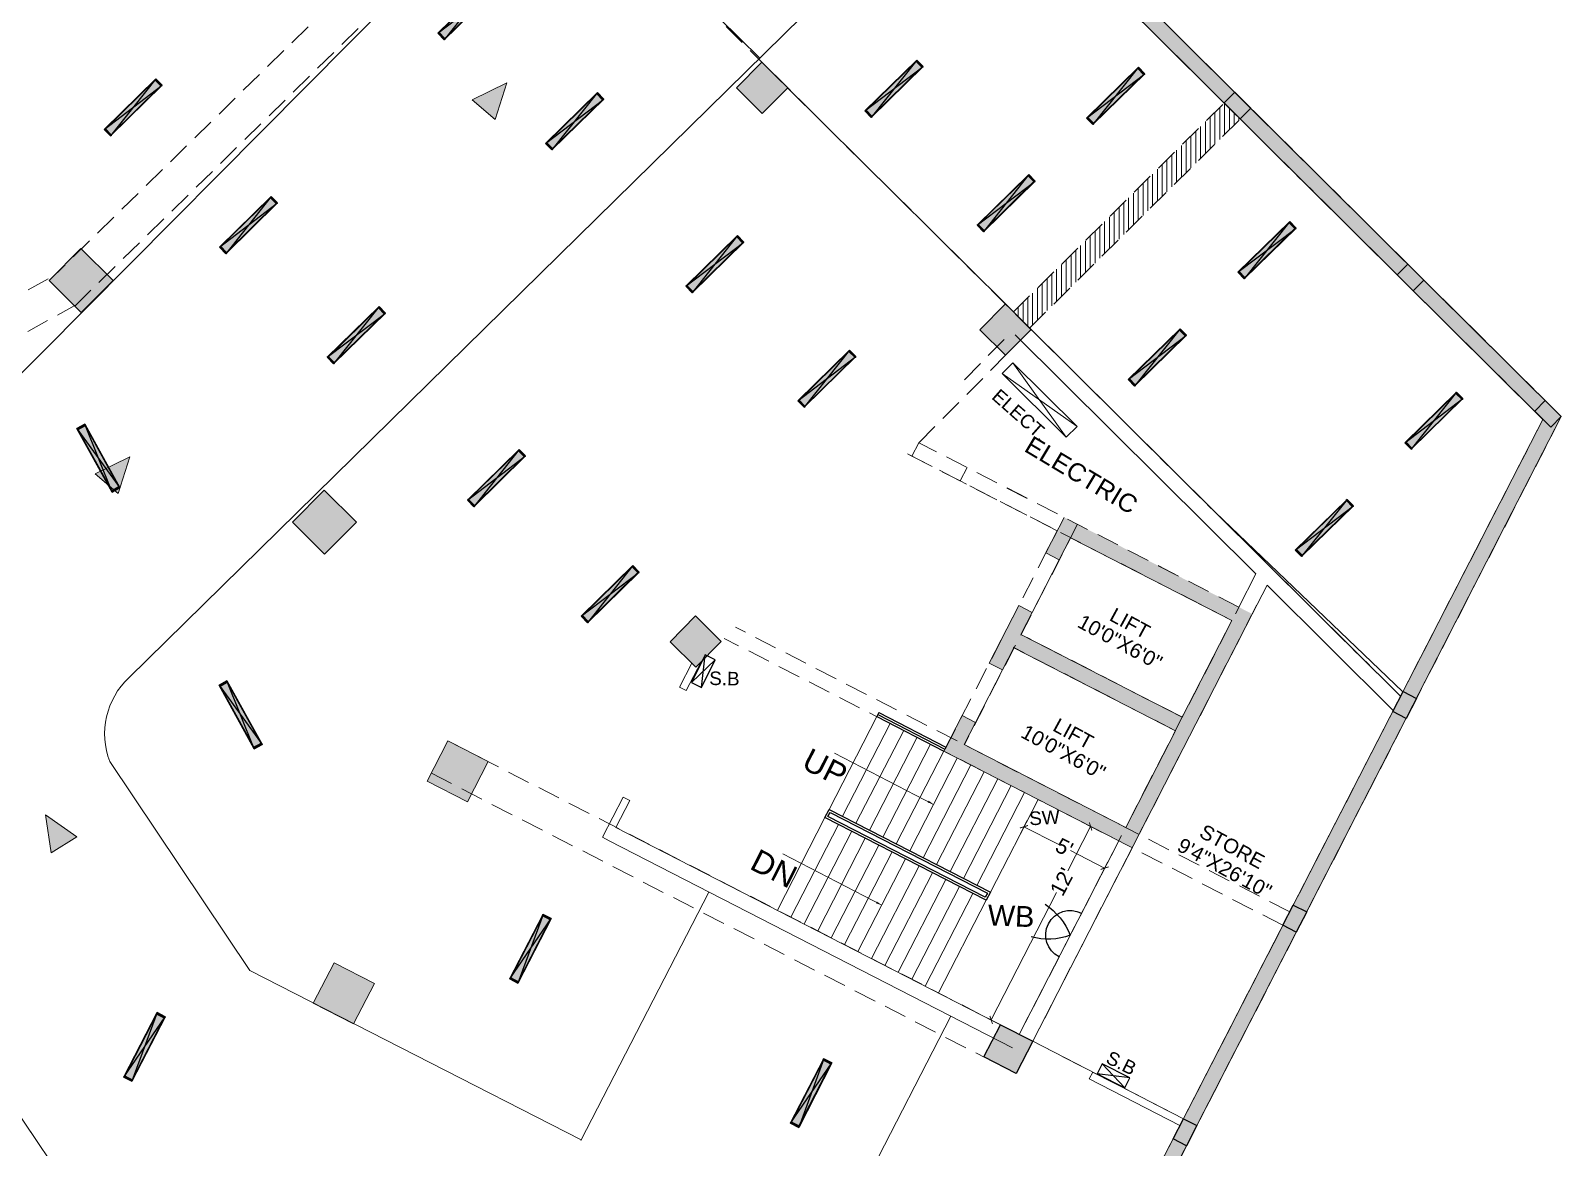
# Model space of a CAD drawing. Header units: inches. Extents: x 1182429 to 1211915, y -922309 to -906718.
# Drawn here: x 1210902 to 1211915, y -911495 to -910756 of the extents above; entities that cross this region are included whole.
import ezdxf

# ---------------------------------------------------------------- set-up
doc = ezdxf.new("R2010")
doc.units = ezdxf.units.IN
doc.header["$LTSCALE"] = 6
doc.header["$PDMODE"] = 2
doc.linetypes.add('DASHED2', pattern=[0.375, 0.25, -0.125])
for name, color, linetype in [('CELLING', 34, 'Continuous'), ('COLL SIZE', 160, 'Continuous'), ('DIM', 7, 'Continuous'), ('E-WIRING', 5, 'Continuous'), ('FITTING', 24, 'Continuous'), ('line', 251, 'Continuous'), ('TW', 5, 'Continuous')]:
    doc.layers.add(name, color=color, linetype=linetype)
for name, color, linetype, lineweight in [('COL MARK', 210, 'Continuous', 18), ('column', 240, 'Continuous', 25), ('Hatch', 251, 'Continuous', 0), ('plan', 7, 'Continuous', 5), ('v.b', 200, 'Continuous', 5), ('W', 250, 'Continuous', 5), ('wall', 7, 'Continuous', 30), ('wall new', 3, 'Continuous', 25)]:
    doc.layers.add(name, color=color, linetype=linetype, lineweight=lineweight)
doc.styles.add('ARI', font='arial.ttf')
doc.dimstyles.new('Copy of AA', dxfattribs={"dimtxt": 15, "dimasz": 4, "dimexe": 5, "dimexo": 0, "dimgap": 0.09, "dimtad": 0, "dimdec": 0, "dimzin": 0, "dimdsep": 46, "dimlunit": 3, "dimtxsty": 'ARI', "dimblk": 'ARCHTICK', "dimcen": 0.09, "dimclrt": 7, "dimadec": 0, "dimazin": 0, "dimtfac": 1, "dimtdec": 0, "dimtofl": 0, "dimtmove": 0, "dimatfit": 3, "dimfxl": 0.18, "dimtolj": 1, "dimtzin": 0, "dimlwd": 9, "dimlwe": 9, "dimarcsym": 0})
doc.dimstyles.new('Copy(2) of AA', dxfattribs={"dimtxt": 12, "dimasz": 4, "dimexe": 0.18, "dimexo": 0, "dimgap": 0.09, "dimtad": 0, "dimdec": 0, "dimzin": 0, "dimdsep": 46, "dimlunit": 3, "dimtxsty": 'ARI', "dimblk": 'OBLIQUE', "dimcen": 0.09, "dimclrd": 7, "dimclre": 7, "dimclrt": 7, "dimadec": 0, "dimazin": 0, "dimtfac": 1, "dimtdec": 0, "dimtofl": 0, "dimtmove": 0, "dimatfit": 3, "dimfxl": 1, "dimtolj": 1, "dimtzin": 0, "dimlwd": 5, "dimlwe": 5, "dimarcsym": 0})
pattern_1 = [(0, (-27.8192783, 2.9401021), (0, 0.001397), [0.001016, -0.000381]), (90, (-27.8192783, 2.9401021), (-0.001397, 0), [0.001016, -0.000381])]

# ---------------------------------------------------------------- blocks, each defined once
blk = doc.blocks.new('_ARCHTICK')
at = {"color": 0, "linetype": 'ByBlock', "const_width": 0.15}
blk.add_lwpolyline([(-0.5, -0.5), (0.5, 0.5)], dxfattribs=at)
blk = doc.blocks.new('*D212')
at = {"layer": 'Defpoints', "color": 0, "ltscale": 10, "transparency": 16777216}
for p in [(1211601.3, -911281.4, 3969.1), (1211603.5, -911282.5), (1211535.5, -911409.5, 3969.1)]:
    blk.add_point(p, dxfattribs=at)
at = {"layer": 'W', "color": 0, "lineweight": 9, "ltscale": 10, "transparency": 16777216}
for p, q in [((1211603.5, -911282.5), (1211588.4, -911311.9)), ((1211601.3, -911281.4), (1211608, -911284.8)), ((1211537.7, -911410.6), (1211581, -911326.3)), ((1211535.5, -911409.5), (1211542.1, -911412.9))]:
    blk.add_line(p, q, dxfattribs=at)
at = {"layer": 'W', "color": 0, "lineweight": 9, "ltscale": 10, "transparency": 16777216, "xscale": 4, "yscale": 4, "zscale": 4}
for p, rotation in [((1211603.5, -911282.5), 62.80782538406256), ((1211537.7, -911410.6), 242.8078253840625)]:
    blk.add_blockref('_ARCHTICK', p, dxfattribs=dict(at, rotation=rotation))
at = {"layer": 'W', "color": 7, "ltscale": 10, "transparency": 16777216, "insert": (1211584.7, -911319.1), "char_height": 10, "attachment_point": 5, "rotation": 62.8078, "style": 'ARI'}
blk.add_mtext("\\A1;12'", dxfattribs=at)
blk = doc.blocks.new('*D213')
at = {"layer": 'Defpoints', "color": 0, "ltscale": 10, "transparency": 16777216}
for p in [(1211561.6, -911278.5, 3969.1), (1211615, -911305.9, 3969.1), (1211612.8, -911310.1)]:
    blk.add_point(p, dxfattribs=at)
at = {"layer": 'W', "color": 0, "lineweight": 9, "ltscale": 10, "transparency": 16777216}
for p, q in [((1211561.6, -911278.5), (1211557.2, -911287.1)), ((1211559.4, -911282.7), (1211582, -911294.2)), ((1211612.8, -911310.1), (1211590.3, -911298.5)), ((1211615, -911305.9), (1211610.5, -911314.5))]:
    blk.add_line(p, q, dxfattribs=at)
at = {"layer": 'W', "color": 0, "lineweight": 9, "ltscale": 10, "transparency": 16777216, "xscale": 4, "yscale": 4, "zscale": 4}
for p, rotation in [((1211559.4, -911282.7), 152.8078253841191), ((1211612.8, -911310.1), 332.8078253841191)]:
    blk.add_blockref('_ARCHTICK', p, dxfattribs=dict(at, rotation=rotation))
at = {"layer": 'W', "color": 7, "ltscale": 10, "transparency": 16777216, "insert": (1211586.1, -911296.4), "char_height": 10, "attachment_point": 5, "rotation": 332.8078, "style": 'ARI'}
blk.add_mtext("\\A1;5'", dxfattribs=at)
blk = doc.blocks.new('_Oblique')
at = {"layer": 'DIM', "color": 0, "lineweight": -2}
blk.add_line((-0.5, -0.5), (0.5, 0.5), dxfattribs=at)
blk = doc.blocks.new('RRR')
at = {"layer": 'line', "color": 1, "linetype": 'Continuous'}
for centre, radius, start, end in [((195982.97, -95888.1), 26.42, 41.16536, 79.7233), ((196002.86, -95870.71), 10.96, 90, 270), ((195983.47, -95848.25), 29.67, 276.05383, 310.81216)]:
    blk.add_arc(centre, radius, start, end, dxfattribs=at)
blk = doc.blocks.new('SB')
at = {"layer": 'W', "color": 6, "linetype": 'ByBlock', "lineweight": 25}
for p, q in [((196907.8, -96527.1), (196884.1, -96518.6)), ((196884.1, -96527.1), (196907.8, -96518.6))]:
    blk.add_line(p, q, dxfattribs=at)
blk.add_lwpolyline([(196884.1, -96518.6), (196907.8, -96518.6), (196907.8, -96527.1), (196884.1, -96527.1)], close=True, dxfattribs=at)
blk = doc.blocks.new('sdfdsf')
at = {"lineweight": -3}
blk.add_hatch(color=7, dxfattribs=at).paths.add_polyline_path([(23236.7, 14983.3), (23242.1, 14983.3), (23242.1, 15029.5), (23236.7, 15029.5)])
at = {"layer": 'Hatch'}
h = blk.add_hatch(dxfattribs=at)
h.set_pattern_fill('ANGLE', color=5, scale=0.0002)
h.set_pattern_definition(pattern_1)
h.paths.add_polyline_path([(23236.4, 15029.5), (23242.4, 15029.5), (23242.4, 15030.4), (23236.4, 15030.4)])
h = blk.add_hatch(dxfattribs=at)
h.set_pattern_fill('ANGLE', color=5, scale=0.0002)
h.set_pattern_definition(pattern_1)
h.paths.add_polyline_path([(23236.4, 14983.3), (23242.4, 14983.3), (23242.4, 14982.4), (23236.4, 14982.4)])
for p, q in [((23242.4, 15030.4), (23236.4, 14982.4)), ((23242.4, 14982.4), (23236.4, 15030.4))]:
    blk.add_line(p, q)
at = {"layer": 'CELLING', "color": 5}
for points in [[(23236.4, 14982.4), (23242.4, 14982.4), (23242.4, 15030.4), (23236.4, 15030.4)], [(23242.4, 15029.5), (23236.4, 15029.5), (23236.4, 15030.4), (23242.4, 15030.4)], [(23236.4, 15029.5), (23242.4, 15029.5), (23242.4, 15030.4), (23236.4, 15030.4)], [(23236.7, 14983.3), (23242.1, 14983.3), (23242.1, 15029.5), (23236.7, 15029.5)], [(23236.4, 14983.3), (23242.4, 14983.3), (23242.4, 14982.4), (23236.4, 14982.4)], [(23236.4, 14983.3), (23242.4, 14983.3), (23242.4, 14982.4), (23236.4, 14982.4)]]:
    blk.add_lwpolyline(points, close=True, dxfattribs=at)

msp = doc.modelspace()

# ---------------------------------------------------------------- hatches: boundary and pattern name
at = {"layer": 'COL MARK', "lineweight": 30, "true_color": 0xffc6b3}
h = msp.add_hatch(color=31, dxfattribs=at)
h.dxf.hatch_style = 1
h.paths.add_polyline_path([(1210914.2, -910921.2), (1210935.3, -910899.9), (1210956.6, -910921.1), (1210935.5, -910942.3)])
at = {"layer": 'COL MARK'}
h = msp.add_hatch(color=256, dxfattribs=at)
h.dxf.hatch_style = 1
h.paths.add_polyline_path([(1210914.2, -910921.2), (1210935.3, -910899.9), (1210956.6, -910921.1), (1210935.5, -910942.3)])
at = {"layer": 'COL MARK', "lineweight": 30, "true_color": 0xffc6b3}
h = msp.add_hatch(color=31, dxfattribs=at)
h.dxf.hatch_style = 1
h.paths.add_polyline_path([(1211075.3, -911081.1), (1211096.4, -911059.9), (1211117.7, -911081), (1211096.5, -911102.3)])
at = {"layer": 'COL MARK'}
h = msp.add_hatch(color=256, dxfattribs=at)
h.dxf.hatch_style = 1
h.paths.add_polyline_path([(1211075.3, -911081.1), (1211096.4, -911059.9), (1211117.7, -911081), (1211096.5, -911102.3)])
at = {"layer": 'COL MARK', "lineweight": 30, "true_color": 0xffc6b3}
h = msp.add_hatch(color=31, dxfattribs=at)
h.dxf.hatch_style = 1
h.paths.add_polyline_path([(1211178.2, -911225.9), (1211204.9, -911239.6), (1211191.2, -911266.3), (1211164.5, -911252.6)])
at = {"layer": 'COL MARK'}
h = msp.add_hatch(color=256, dxfattribs=at)
h.dxf.hatch_style = 1
h.paths.add_polyline_path([(1211178.2, -911225.9), (1211204.9, -911239.6), (1211191.2, -911266.3), (1211164.5, -911252.6)])
at = {"layer": 'COL MARK', "lineweight": 30, "true_color": 0xffc6b3}
h = msp.add_hatch(color=31, dxfattribs=at)
h.dxf.hatch_style = 1
h.paths.add_polyline_path([(1211102.8, -911372.7), (1211129.5, -911386.4), (1211115.8, -911413.1), (1211089.1, -911399.4)])
at = {"layer": 'COL MARK'}
h = msp.add_hatch(color=256, dxfattribs=at)
h.dxf.hatch_style = 1
h.paths.add_polyline_path([(1211102.8, -911372.7), (1211129.5, -911386.4), (1211115.8, -911413.1), (1211089.1, -911399.4)])
at = {"layer": 'COLL SIZE', "lineweight": 25, "ltscale": 100, "true_color": 0xffc6b3}
h = msp.add_hatch(color=31, dxfattribs=at)
h.dxf.hatch_style = 1
h.paths.add_polyline_path([(1211702.5, -910814.2), (1211691.9, -910803.6), (1211698.9, -910796.5), (1211709.6, -910807.1)])
at = {"layer": 'COLL SIZE', "ltscale": 100}
h = msp.add_hatch(color=256, dxfattribs=at)
h.dxf.hatch_style = 1
h.paths.add_polyline_path([(1211702.5, -910814.2), (1211691.9, -910803.6), (1211698.9, -910796.5), (1211709.6, -910807.1)])
at = {"layer": 'COLL SIZE', "lineweight": 25, "ltscale": 100, "true_color": 0xffc6b3}
h = msp.add_hatch(color=31, dxfattribs=at)
h.dxf.hatch_style = 1
h.paths.add_polyline_path([(1211817, -910927.9), (1211806.4, -910917.3), (1211813.4, -910910.2), (1211824.1, -910920.8)])
at = {"layer": 'COLL SIZE', "ltscale": 100}
h = msp.add_hatch(color=256, dxfattribs=at)
h.dxf.hatch_style = 1
h.paths.add_polyline_path([(1211817, -910927.9), (1211806.4, -910917.3), (1211813.4, -910910.2), (1211824.1, -910920.8)])
at = {"layer": 'COLL SIZE', "lineweight": 25, "ltscale": 100, "true_color": 0xffc6b3}
h = msp.add_hatch(color=31, dxfattribs=at)
h.dxf.hatch_style = 1
h.paths.add_polyline_path([(1211908, -911018.2), (1211897.4, -911007.7), (1211904.4, -911000.6), (1211915, -911011.2)])
at = {"layer": 'COLL SIZE', "ltscale": 100}
h = msp.add_hatch(color=256, dxfattribs=at)
h.dxf.hatch_style = 1
h.paths.add_polyline_path([(1211908, -911018.2), (1211897.4, -911007.7), (1211904.4, -911000.6), (1211915, -911011.2)])
at = {"layer": 'COLL SIZE', "lineweight": 25, "ltscale": 100, "true_color": 0xffc6b3}
h = msp.add_hatch(color=31, dxfattribs=at)
h.dxf.hatch_style = 1
h.paths.add_polyline_path([(1211803.4, -911206.5), (1211810.3, -911193.1), (1211819.2, -911197.7), (1211812.3, -911211)])
at = {"layer": 'COLL SIZE', "ltscale": 100}
h = msp.add_hatch(color=256, dxfattribs=at)
h.dxf.hatch_style = 1
h.paths.add_polyline_path([(1211803.4, -911206.5), (1211810.3, -911193.1), (1211819.2, -911197.7), (1211812.3, -911211)])
at = {"layer": 'COLL SIZE', "lineweight": 25, "ltscale": 100, "true_color": 0xffc6b3}
h = msp.add_hatch(color=31, dxfattribs=at)
h.dxf.hatch_style = 1
h.paths.add_polyline_path([(1211730.8, -911347.9), (1211737.6, -911334.6), (1211746.5, -911339.1), (1211739.6, -911352.5)])
at = {"layer": 'COLL SIZE', "ltscale": 100}
h = msp.add_hatch(color=256, dxfattribs=at)
h.dxf.hatch_style = 1
h.paths.add_polyline_path([(1211730.8, -911347.9), (1211737.6, -911334.6), (1211746.5, -911339.1), (1211739.6, -911352.5)])
at = {"layer": 'COLL SIZE', "lineweight": 25, "ltscale": 100, "true_color": 0xffc6b3}
h = msp.add_hatch(color=31, dxfattribs=at)
h.dxf.hatch_style = 1
h.paths.add_polyline_path([(1211658.1, -911489.3), (1211664.9, -911476), (1211673.8, -911480.5), (1211667, -911493.9)])
at = {"layer": 'COLL SIZE', "ltscale": 100}
h = msp.add_hatch(color=256, dxfattribs=at)
h.dxf.hatch_style = 1
h.paths.add_polyline_path([(1211658.1, -911489.3), (1211664.9, -911476), (1211673.8, -911480.5), (1211667, -911493.9)])
at = {"layer": 'column', "ltscale": 10, "true_color": 0xffc6b3}
h = msp.add_hatch(color=31, dxfattribs=at)
h.dxf.hatch_style = 1
h.paths.add_polyline_path([(1211369.1, -910793.7), (1211386, -910776.7), (1211403.1, -910793.6), (1211386.1, -910810.6)])
at = {"layer": 'column', "ltscale": 10}
h = msp.add_hatch(color=256, dxfattribs=at)
h.dxf.hatch_style = 1
h.paths.add_polyline_path([(1211369.1, -910793.7), (1211386, -910776.7), (1211403.1, -910793.6), (1211386.1, -910810.6)])
at = {"layer": 'column', "ltscale": 10, "true_color": 0xffc6b3}
h = msp.add_hatch(color=31, dxfattribs=at)
h.dxf.hatch_style = 1
h.paths.add_polyline_path([(1211530.2, -910953.7), (1211547.1, -910936.6), (1211564.1, -910953.6), (1211547.2, -910970.6)])
at = {"layer": 'column', "ltscale": 10}
h = msp.add_hatch(color=256, dxfattribs=at)
h.dxf.hatch_style = 1
h.paths.add_polyline_path([(1211530.2, -910953.7), (1211547.1, -910936.6), (1211564.1, -910953.6), (1211547.2, -910970.6)])
at = {"layer": 'column', "ltscale": 10, "true_color": 0xffc6b3}
h = msp.add_hatch(color=31, dxfattribs=at)
h.dxf.hatch_style = 1
h.paths.add_polyline_path([(1211573.9, -911101.4), (1211586, -911077.9), (1211710.5, -911141.9), (1211631, -911296.6), (1211622.1, -911292.1), (1211506.4, -911232.7), (1211518.5, -911209.1), (1211527.4, -911213.7), (1211519.9, -911228.3), (1211626.7, -911283.2), (1211659.6, -911219.1), (1211552.8, -911164.3), (1211545.3, -911178.9), (1211536.4, -911174.4), (1211556, -911136.2), (1211564.9, -911140.8), (1211557.4, -911155.4), (1211664.1, -911210.2), (1211697, -911146.2), (1211590.3, -911091.4), (1211582.8, -911106)])
h = msp.add_hatch(color=31, dxfattribs=at)
h.dxf.hatch_style = 1
h.paths.add_polyline_path([(1211325.2, -911160.2), (1211342.1, -911143.1), (1211359.1, -911160.1), (1211342.2, -911177.1)])
at = {"layer": 'column', "ltscale": 10}
h = msp.add_hatch(color=256, dxfattribs=at)
h.dxf.hatch_style = 1
h.paths.add_polyline_path([(1211325.2, -911160.2), (1211342.1, -911143.1), (1211359.1, -911160.1), (1211342.2, -911177.1)])
at = {"layer": 'column', "ltscale": 10, "true_color": 0xffc6b3}
h = msp.add_hatch(color=31, dxfattribs=at)
h.dxf.hatch_style = 1
h.paths.add_polyline_path([(1211543.8, -911413.8), (1211565.2, -911424.7), (1211554.2, -911446.1), (1211532.9, -911435.1)])
at = {"layer": 'column', "ltscale": 10}
h = msp.add_hatch(color=256, dxfattribs=at)
h.dxf.hatch_style = 1
h.paths.add_polyline_path([(1211543.8, -911413.8), (1211565.2, -911424.7), (1211554.2, -911446.1), (1211532.9, -911435.1)])
at = {"layer": 'FITTING', "lineweight": 0, "ltscale": 0.3, "true_color": 0xffc6b3}
h = msp.add_hatch(dxfattribs=at)
h.set_pattern_fill('ANSI31', color=31, angle=45)
h.set_pattern_definition([(90, (80014.195, -10074.3568), (-3.175, 0), [])])
h.paths.add_polyline_path([(1211572.4, -910943.3), (1211702.5, -910814.3), (1211691.9, -910803.6), (1211552.5, -910942), (1211563.1, -910952.5)])
at = {"layer": 'W', "ltscale": 10}
h = msp.add_hatch(color=256, dxfattribs=at)
h.dxf.hatch_style = 1
h.paths.add_polyline_path([(1211194.3, -910801.6), (1211217.1, -910790.2), (1211209.5, -910814.5)])
h = msp.add_hatch(color=256, dxfattribs=at)
h.dxf.hatch_style = 1
h.paths.add_polyline_path([(1210944.8, -911049.2), (1210967.6, -911037.8), (1210960, -911062.1)])
h = msp.add_hatch(color=256, dxfattribs=at)
h.dxf.hatch_style = 1
h.paths.add_polyline_path([(1210932.6, -911289.4), (1210911.8, -911274.8), (1210915.7, -911300)])
at = {"layer": 'wall new', "lineweight": 9, "ltscale": 6, "true_color": 0xffc6b3}
h = msp.add_hatch(dxfattribs=at)
h.set_pattern_fill('AR-CONC', color=31, scale=0.06)
h.set_pattern_definition([(50, (89429.78, -9755.465), (10.93108014, -0.95634513), [1.143, -12.573]), (355, (89429.78, -9755.465), (-2.114605285, 11.46341071), [0.9144, -10.05843505]), (100.4514447, (89430.691, -9755.545), (8.816474825, 10.507065115), [0.97140053, -10.68541468]), (46.1842, (89429.78, -9752.417), (16.26474245, -2.52253968), [1.7145, -18.8595]), (96.6355576, (89431.136, -9752.627), (14.24424804, 14.84556748), [1.45710139, -16.02813649]), (351.1841512, (89429.78, -9752.417), (14.24424804, 14.84556748), [1.37159802, -15.08758392]), (21, (89431.304, -9753.179), (9.096863476, -6.13591189), [1.143, -12.573]), (326, (89431.304, -9753.179), (3.7081217, 11.05127797), [0.9144, -10.0584]), (71.451445, (89432.062, -9753.69), (12.80498516, 4.91536613), [0.97140053, -10.68539626]), (37.5, (89429.78, -9755.465), (0.185316195, 5.073302332), [0, -9.93648, 0, -10.2108, 0, -10.0965]), (7.5, (89429.78, -9755.465), (4.00917975, 6.01083449), [0, -5.82168, 0, -9.70788, 0, -3.8481]), (327.5, (89426.3816, -9755.465), (8.13543571, -0.34372464), [0, -3.81, 0, -11.8872, 0, -15.7734]), (317.5, (89424.8576, -9755.465), (8.887750883, 1.525589462), [0, -4.953, 0, -7.89432, 0, -11.2014])])
h.paths.add_polyline_path([(1210625.4, -912419.7), (1210756.5, -912438.1), (1210865.2, -912431.8), (1210979.9, -912425.2), (1211053.4, -912420.9), (1211190.6, -912420.9), (1211915, -911011.2), (1210784.5, -909888.5), (1210131.8, -910156), (1210191, -910299.5), (1209102.9, -910745), (1209828.2, -912517), (1210145.3, -912454), (1210444.9, -912394.4)])
h.paths.add_polyline_path([(1210626.8, -912409.8), (1210756.9, -912428), (1210864.7, -912421.8), (1210979.3, -912415.2), (1211053.1, -912410.9), (1211184.5, -912410.9), (1211902.8, -911013.1), (1210782.1, -909900.3), (1210144.9, -910161.5), (1210204.1, -910305), (1209115.9, -910750.4), (1209835.2, -912507.8), (1210142.9, -912443.8), (1210442.9, -912384.1)], flags=16)

# ---------------------------------------------------------------- linework, layer by layer
at = {"layer": 'COL MARK', "color": 31, "true_color": 0xffc6b3, "elevation": 44665.7}
for points in [[(1210914.2, -910921.2), (1210935.3, -910899.9), (1210956.6, -910921.1), (1210935.5, -910942.3)], [(1211075.3, -911081.1), (1211096.4, -911059.9), (1211117.7, -911081), (1211096.5, -911102.3)], [(1211178.2, -911225.9), (1211204.9, -911239.6), (1211191.2, -911266.3), (1211164.5, -911252.6)], [(1211102.8, -911372.7), (1211129.5, -911386.4), (1211115.8, -911413.1), (1211089.1, -911399.4)]]:
    msp.add_lwpolyline(points, close=True, dxfattribs=at)
at = {"layer": 'COL MARK', "elevation": 44665.7}
for points in [[(1210914.2, -910921.2), (1210935.3, -910899.9), (1210956.6, -910921.1), (1210935.5, -910942.3)], [(1211075.3, -911081.1), (1211096.4, -911059.9), (1211117.7, -911081), (1211096.5, -911102.3)], [(1211178.2, -911225.9), (1211204.9, -911239.6), (1211191.2, -911266.3), (1211164.5, -911252.6)], [(1211102.8, -911372.7), (1211129.5, -911386.4), (1211115.8, -911413.1), (1211089.1, -911399.4)]]:
    msp.add_lwpolyline(points, close=True, dxfattribs=at)
at = {"layer": 'COLL SIZE', "color": 31, "lineweight": 25, "ltscale": 100, "true_color": 0xffc6b3}
for points, elevation in [([(1211702.5, -910814.2), (1211691.9, -910803.6), (1211698.9, -910796.5), (1211709.6, -910807.1), (1211702.5, -910814.2)], 44665.7), ([(1211817, -910927.9), (1211806.4, -910917.3), (1211813.4, -910910.2), (1211824.1, -910920.8), (1211817, -910927.9)], 48634.8), ([(1211908, -911018.2), (1211897.4, -911007.7), (1211904.4, -911000.6), (1211915, -911011.2), (1211908, -911018.2)], 40579.8), ([(1211803.4, -911206.5), (1211810.3, -911193.1), (1211819.2, -911197.7), (1211812.3, -911211), (1211803.4, -911206.5)], 48634.8), ([(1211730.8, -911347.9), (1211737.6, -911334.6), (1211746.5, -911339.1), (1211739.6, -911352.5), (1211730.8, -911347.9)], 48634.8), ([(1211658.1, -911489.3), (1211664.9, -911476), (1211673.8, -911480.5), (1211667, -911493.9), (1211658.1, -911489.3)], 44665.7)]:
    msp.add_lwpolyline(points, dxfattribs=dict(at, elevation=elevation))
at = {"layer": 'COLL SIZE', "ltscale": 100}
for points, elevation in [([(1211702.5, -910814.2), (1211691.9, -910803.6), (1211698.9, -910796.5), (1211709.6, -910807.1), (1211702.5, -910814.2)], 44665.7), ([(1211817, -910927.9), (1211806.4, -910917.3), (1211813.4, -910910.2), (1211824.1, -910920.8), (1211817, -910927.9)], 48634.8), ([(1211908, -911018.2), (1211897.4, -911007.7), (1211904.4, -911000.6), (1211915, -911011.2), (1211908, -911018.2)], 40579.8), ([(1211803.4, -911206.5), (1211810.3, -911193.1), (1211819.2, -911197.7), (1211812.3, -911211), (1211803.4, -911206.5)], 48634.8), ([(1211730.8, -911347.9), (1211737.6, -911334.6), (1211746.5, -911339.1), (1211739.6, -911352.5), (1211730.8, -911347.9)], 48634.8), ([(1211658.1, -911489.3), (1211664.9, -911476), (1211673.8, -911480.5), (1211667, -911493.9), (1211658.1, -911489.3)], 44665.7)]:
    msp.add_lwpolyline(points, dxfattribs=dict(at, elevation=elevation))
at = {"layer": 'column', "color": 31, "ltscale": 10, "true_color": 0xffc6b3, "elevation": 44665.7}
for points in [[(1211369.1, -910793.7), (1211386, -910776.7), (1211403.1, -910793.6), (1211386.1, -910810.6), (1211369.1, -910793.7)], [(1211530.2, -910953.7), (1211547.1, -910936.6), (1211564.1, -910953.6), (1211547.2, -910970.6), (1211530.2, -910953.7)], [(1211325.2, -911160.2), (1211342.1, -911143.1), (1211359.1, -911160.1), (1211342.2, -911177.1), (1211325.2, -911160.2)], [(1211543.8, -911413.8), (1211565.2, -911424.7), (1211554.2, -911446.1), (1211532.9, -911435.1), (1211543.8, -911413.8)]]:
    msp.add_lwpolyline(points, dxfattribs=at)
at = {"layer": 'column', "ltscale": 10, "elevation": 44665.7}
for points in [[(1211369.1, -910793.7), (1211386, -910776.7), (1211403.1, -910793.6), (1211386.1, -910810.6), (1211369.1, -910793.7)], [(1211530.2, -910953.7), (1211547.1, -910936.6), (1211564.1, -910953.6), (1211547.2, -910970.6), (1211530.2, -910953.7)], [(1211325.2, -911160.2), (1211342.1, -911143.1), (1211359.1, -911160.1), (1211342.2, -911177.1), (1211325.2, -911160.2)], [(1211543.8, -911413.8), (1211565.2, -911424.7), (1211554.2, -911446.1), (1211532.9, -911435.1), (1211543.8, -911413.8)]]:
    msp.add_lwpolyline(points, dxfattribs=at)
at = {"layer": 'TW', "ltscale": 10}
for p, q in [((1211463.3, -911207.1, 48634.8), (1211462, -911209.8, 48634.8)), ((1211463.3, -911207.1, 48634.8), (1211507.8, -911230, 48634.8)), ((1211462, -911209.8, 48634.8), (1211506.4, -911232.7, 48634.8)), ((1211462.7, -911208.5, 48634.8), (1211507.1, -911231.3, 48634.8))]:
    msp.add_line(p, q, dxfattribs=at)
at = {"layer": 'TW', "color": 31, "ltscale": 10, "true_color": 0xffc6b3, "elevation": 48634.8}
msp.add_lwpolyline([(1211430.4, -911271.2), (1211537.2, -911326), (1211534.4, -911331.4), (1211427.7, -911276.5), (1211430.4, -911271.2)], dxfattribs=at)
at = {"layer": 'TW', "ltscale": 10, "elevation": 48634.8}
msp.add_lwpolyline([(1211430.4, -911271.2), (1211537.2, -911326), (1211534.4, -911331.4), (1211427.7, -911276.5), (1211430.4, -911271.2)], dxfattribs=at)
at = {"layer": 'TW', "color": 31, "ltscale": 10, "true_color": 0xffc6b3, "elevation": 48634.8}
msp.add_lwpolyline([(1211431.1, -911273.2), (1211535.2, -911326.7), (1211533.8, -911329.3), (1211429.7, -911275.9)], close=True, dxfattribs=at)
at = {"layer": 'TW', "ltscale": 10, "elevation": 48634.8}
msp.add_lwpolyline([(1211431.1, -911273.2), (1211535.2, -911326.7), (1211533.8, -911329.3), (1211429.7, -911275.9)], close=True, dxfattribs=at)
at = {"layer": 'v.b', "color": 31, "linetype": 'DASHED2', "ltscale": 10, "true_color": 0xffc6b3}
for p, q in [((1210784.5, -909888.5, 40637.3), (1211915, -911011.2, 40579.2)), ((1210782.1, -909900.3, 40637.3), (1211902.8, -911013.1, 40579.8)), ((1211090.8, -910483.6, 44665.7), (1211808.6, -911196.3, 48634.8)), ((1210914.2, -910921.2, 44665.7), (1211224.9, -910616.8, 44665.7)), ((1210931.2, -910938.1, 44665.7), (1211242, -910633.7, 44665.7)), ((1211552.5, -910941.9, 48751.8), (1211691.9, -910803.6, 44665.7)), ((1211563.1, -910952.6, 48751.8), (1211702.5, -910814.2, 44665.7)), ((1210913.6, -910920.1, 44665.7), (1210658.9, -911061.2, 44665.7)), ((1210932.9, -910936.8, 44665.7), (1210670.5, -911082.2, 44665.7)), ((1211489.8, -911028.5, 48634.8), (1211557.1, -910960.7, 48634.8)), ((1211520, -910986.8, 48607.2), (1211551.4, -910955, 48628.7)), ((1211902.8, -911013.1, 40579.8), (1211184.5, -912410.9, 40696.6)), ((1211915, -911011.2, 40579.2), (1211190.6, -912420.9, 40696.6)), ((1211697, -911146.2, 48634.8), (1211482.4, -911035.9, 48634.8)), ((1211485.2, -911037.4, 48634.8), (1211482.4, -911035.9, 48634.8)), ((1211489.8, -911028.5, 48634.8), (1211485.2, -911037.4, 48634.8)), ((1211701.6, -911137.3, 48634.8), (1211489.8, -911028.5, 48634.8)), ((1211485.2, -911037.4, 48634.8), (1211517.2, -911053.8, 48634.8)), ((1211521.8, -911044.9, 48634.8), (1211517.2, -911053.8, 48634.8)), ((1211701.6, -911137.3, 48634.8), (1211521.8, -911044.9, 48634.8)), ((1211581.4, -911086.8, 48634.8), (1211517.2, -911053.8, 48634.8)), ((1211586, -911077.9, 48634.8), (1211506.5, -911232.7, 48634.8)), ((1211594.9, -911082.5, 48634.8), (1211520, -911228.4, 48634.8)), ((1211706.2, -911128.4, 48634.8), (1211556.3, -911420.2, 48634.8)), ((1211713.6, -911135.8, 48634.8), (1211565.2, -911424.7, 48634.8)), ((1211735.3, -911339, 48634.8), (1211368.5, -911150.6, 48634.8)), ((1211664.2, -911210.2, 48634.8), (1211558.2, -911155.8, 48634.8)), ((1211730.8, -911347.9, 48634.8), (1211361.1, -911158, 48634.8)), ((1211659.6, -911219.1, 48634.8), (1211552.3, -911163.9, 48634.8)), ((1211178.2, -911225.9, 48634.8), (1211565.2, -911424.7, 48634.8)), ((1211167.3, -911247.3, 48634.8), (1211554.2, -911446.1, 48634.8)), ((1211565.2, -911424.7, 48634.8), (1211664.9, -911476, 48634.8))]:
    msp.add_line(p, q, dxfattribs=at)
at = {"layer": 'W', "ltscale": 10}
for p, q in [((1210784.5, -909888.5, 40637.3), (1211915, -911011.2, 40579.2)), ((1210782.1, -909900.3, 40637.3), (1211902.8, -911013.1, 40579.8)), ((1211902.8, -911013.1, 40579.8), (1211184.5, -912410.9, 40696.6)), ((1211915, -911011.2, 40579.2), (1211190.6, -912420.9, 40696.6)), ((1211710.5, -911141.9, 48634.8), (1211565.2, -911424.7, 48634.8)), ((1211339.6, -911174.5, 48634.8), (1211331.4, -911190.4, 48634.8)), ((1211345.7, -911173.5, 48634.8), (1211335.9, -911192.6, 48634.8)), ((1211545.3, -911178.9, 48634.8), (1211527.4, -911213.7, 48634.8)), ((1211335.9, -911192.6, 48634.8), (1211331.4, -911190.4, 48634.8)), ((1211462, -911209.8, 48634.8), (1211430.4, -911271.2, 48634.8)), ((1211470.9, -911214.4, 48634.8), (1211439.3, -911275.8, 48634.8)), ((1211518.5, -911209.1, 48634.8), (1211506.4, -911232.7, 48634.8)), ((1211527.4, -911213.7, 48634.8), (1211518.5, -911209.1, 48634.8)), ((1211527.4, -911213.7, 48634.8), (1211519.9, -911228.3, 48634.8)), ((1211479.8, -911219, 48634.8), (1211448.2, -911280.3, 48634.8)), ((1211488.7, -911223.5, 48634.8), (1211457.1, -911284.9, 48634.8)), ((1211497.6, -911228.1, 48634.8), (1211466, -911289.5, 48634.8)), ((1211626.7, -911283.2, 48634.8), (1211519.9, -911228.3, 48634.8)), ((1211506.4, -911232.7, 48634.8), (1211474.9, -911294, 48634.8)), ((1211515.3, -911237.2, 48634.8), (1211483.8, -911298.6, 48634.8)), ((1211622.1, -911292.1, 48634.8), (1211506.4, -911232.7, 48634.8)), ((1211524.2, -911241.8, 48634.8), (1211492.7, -911303.2, 48634.8)), ((1211533.1, -911246.4, 48634.8), (1211501.6, -911307.7, 48634.8)), ((1211542, -911250.9, 48634.8), (1211510.5, -911312.3, 48634.8)), ((1211550.9, -911255.5, 48634.8), (1211519.4, -911316.9, 48634.8)), ((1211559.8, -911260.1, 48634.8), (1211528.3, -911321.5, 48634.8)), ((1211568.7, -911264.7, 48634.8), (1211537.2, -911326, 48634.8)), ((1211427.7, -911276.5, 48634.8), (1211396.2, -911337.9, 48634.8)), ((1211556.3, -911420.2, 48634.8), (1211289.4, -911283.1, 48634.8)), ((1211436.6, -911281.1, 48634.8), (1211405.1, -911342.5, 48634.8)), ((1211445.5, -911285.7, 48634.8), (1211414, -911347, 48634.8)), ((1211551.7, -911429, 48634.8), (1211284.9, -911292, 48634.8)), ((1211454.4, -911290.2, 48634.8), (1211422.9, -911351.6, 48634.8)), ((1211463.3, -911294.8, 48634.8), (1211431.8, -911356.2, 48634.8)), ((1211622.1, -911292.1, 48634.8), (1211556.3, -911420.2, 48634.8)), ((1211472.2, -911299.4, 48634.8), (1211440.6, -911360.7, 48634.8)), ((1211481.1, -911303.9, 48634.8), (1211449.5, -911365.3, 48634.8)), ((1211490, -911308.5, 48634.8), (1211458.4, -911369.9, 48634.8)), ((1211498.9, -911313.1, 48634.8), (1211467.3, -911374.5, 48634.8)), ((1211507.8, -911317.7, 48634.8), (1211476.2, -911379, 48634.8)), ((1211516.7, -911322.2, 48634.8), (1211485.1, -911383.6, 48634.8)), ((1211525.5, -911326.8, 48634.8), (1211494, -911388.2, 48634.8)), ((1211534.4, -911331.4, 48634.8), (1211502.9, -911392.7, 48634.8))]:
    msp.add_line(p, q, dxfattribs=at)
at = {"layer": 'W', "color": 1, "ltscale": 10}
for p, q in [((1210967.1, -911184.1, 44142.4), (1211524, -910636.9, 40599.2)), ((1211242, -910633.7, 44665.7), (1211384.6, -910773.9, 41486.1)), ((1210780.8, -911098.6, 44665.7), (1211233.5, -910642.2, 44665.7)), ((1211403, -910793.7, 44667.2), (1211547.1, -910936.6, 44665.7)), ((1211564.1, -910953.6, 48634.8), (1211808.6, -911196.3, 48634.8)), ((1211553.5, -910957.1, 48634.8), (1211712.9, -911115.3, 48634.8)), ((1211581.4, -911086.8, 48634.8), (1211573.9, -911101.4, 48634.8)), ((1211590.3, -911091.4, 48634.8), (1211582.8, -911106, 48634.8)), ((1211697, -911146.2, 48634.8), (1211590.3, -911091.4, 48634.8)), ((1211564.9, -911140.8, 48634.8), (1211582.8, -911106, 48634.8)), ((1211582.8, -911106, 48634.8), (1211573.9, -911101.4, 48634.8)), ((1211712.9, -911115.3, 48634.8), (1211701.6, -911137.3, 48634.8)), ((1211720.3, -911122.7, 48634.8), (1211710.5, -911141.9, 48634.8)), ((1211720.3, -911122.7, 48634.8), (1211803.8, -911205.7, 48634.8)), ((1211556, -911136.2, 48634.8), (1211536.4, -911174.4, 48634.8)), ((1211564.9, -911140.8, 48634.8), (1211556, -911136.2, 48634.8)), ((1211564.9, -911140.8, 48634.8), (1211557.4, -911155.4, 48634.8)), ((1211697, -911146.2, 48634.8), (1211664.1, -911210.2, 48634.8)), ((1211664.1, -911210.2, 48634.8), (1211557.4, -911155.4, 48634.8)), ((1211552.8, -911164.3, 48634.8), (1211545.3, -911178.9, 48634.8)), ((1211659.6, -911219.1, 48634.8), (1211552.8, -911164.3, 48634.8)), ((1211545.3, -911178.9, 48634.8), (1211536.4, -911174.4, 48634.8)), ((1211659.6, -911219.1, 48634.8), (1211626.7, -911283.2, 48634.8)), ((1210954.4, -911239.6, 44142.4), (1211047.2, -911377.9, 45392.1)), ((1211294.1, -911263.1, 48634.8), (1211280.4, -911289.7, 48634.8)), ((1211298.5, -911265.4, 48634.8), (1211289.4, -911283.1, 48634.8)), ((1211298.5, -911265.4, 48634.8), (1211294.1, -911263.1, 48634.8)), ((1210758.1, -911271.6, 44933.7), (1210924.1, -911517.3, 45818.2)), ((1211284.9, -911292, 48634.8), (1211280.4, -911289.7, 48634.8)), ((1211266.1, -911490.3, 44665.7), (1211350.9, -911325.9, 48634.8)), ((1211047.2, -911377.9, 45392.1), (1211266.3, -911489.9, 44665.7)), ((1211510.9, -911408.1, 48634.8), (1210993.8, -912414.4, 42272.8)), ((1211565.2, -911424.7, 44665.7), (1211664.9, -911476, 44665.7)), ((1211602.6, -911449.6, 44665.7), (1211604.9, -911445.1, 44665.7)), ((1211602.6, -911449.6, 44665.7), (1211662.6, -911480.4, 44665.7))]:
    msp.add_line(p, q, dxfattribs=at)
at = {"layer": 'W', "color": 6, "lineweight": 0, "ltscale": 0.3}
for p, q in [((1211594.5, -911017.8, 47479.7), (1211544.9, -910982.7, 47479.7)), ((1211552, -910975.6, 47479.7), (1211587.4, -911024.9, 47479.7))]:
    msp.add_line(p, q, dxfattribs=at)
at = {"layer": 'W', "color": 31, "ltscale": 10, "true_color": 0xffc6b3}
for p, q in [((1211462, -911209.8, 48634.8), (1211430.4, -911271.2, 48634.8)), ((1211470.9, -911214.4, 48634.8), (1211439.3, -911275.8, 48634.8)), ((1211479.8, -911219, 48634.8), (1211448.2, -911280.3, 48634.8)), ((1211488.7, -911223.5, 48634.8), (1211457.1, -911284.9, 48634.8)), ((1211497.6, -911228.1, 48634.8), (1211466, -911289.5, 48634.8)), ((1211506.4, -911232.7, 48634.8), (1211474.9, -911294, 48634.8)), ((1211515.3, -911237.2, 48634.8), (1211483.8, -911298.6, 48634.8)), ((1211524.2, -911241.8, 48634.8), (1211492.7, -911303.2, 48634.8)), ((1211533.1, -911246.4, 48634.8), (1211501.6, -911307.7, 48634.8)), ((1211542, -911250.9, 48634.8), (1211510.5, -911312.3, 48634.8)), ((1211550.9, -911255.5, 48634.8), (1211519.4, -911316.9, 48634.8)), ((1211559.8, -911260.1, 48634.8), (1211528.3, -911321.5, 48634.8)), ((1211568.7, -911264.7, 48634.8), (1211537.2, -911326, 48634.8)), ((1211427.7, -911276.5, 48634.8), (1211396.2, -911337.9, 48634.8)), ((1211436.6, -911281.1, 48634.8), (1211405.1, -911342.5, 48634.8)), ((1211445.5, -911285.7, 48634.8), (1211414, -911347, 48634.8)), ((1211454.4, -911290.2, 48634.8), (1211422.9, -911351.6, 48634.8)), ((1211463.3, -911294.8, 48634.8), (1211431.8, -911356.2, 48634.8)), ((1211472.2, -911299.4, 48634.8), (1211440.6, -911360.7, 48634.8)), ((1211481.1, -911303.9, 48634.8), (1211449.5, -911365.3, 48634.8)), ((1211490, -911308.5, 48634.8), (1211458.4, -911369.9, 48634.8)), ((1211498.9, -911313.1, 48634.8), (1211467.3, -911374.5, 48634.8)), ((1211507.8, -911317.7, 48634.8), (1211476.2, -911379, 48634.8)), ((1211516.7, -911322.2, 48634.8), (1211485.1, -911383.6, 48634.8)), ((1211525.5, -911326.8, 48634.8), (1211494, -911388.2, 48634.8)), ((1211534.4, -911331.4, 48634.8), (1211502.9, -911392.7, 48634.8))]:
    msp.add_line(p, q, dxfattribs=at)
at = {"layer": 'W', "ltscale": 10}
for points, elevation in [([(1210625.4, -912419.7), (1210756.5, -912438.1), (1210865.2, -912431.8), (1210979.9, -912425.2), (1211053.4, -912420.9), (1211190.6, -912420.9), (1211915, -911011.2), (1210784.5, -909888.5), (1210131.8, -910156), (1210191, -910299.5), (1209102.9, -910745), (1209828.2, -912517), (1210158, -912560.4), (1210444.9, -912394.4), (1210625.4, -912419.7)], 47765.2), ([(1211194.3, -910801.6), (1211217.1, -910790.2), (1211209.5, -910814.5), (1211194.3, -910801.6)], 44750.3), ([(1210944.8, -911049.2), (1210967.6, -911037.8), (1210960, -911062.1), (1210944.8, -911049.2)], 44739.5), ([(1210932.6, -911289.4), (1210911.8, -911274.8), (1210915.7, -911300), (1210932.6, -911289.4)], 44750.3)]:
    msp.add_lwpolyline(points, dxfattribs=dict(at, elevation=elevation))
at = {"layer": 'W', "ltscale": 10, "elevation": 47765.2}
msp.add_lwpolyline([(1210626.8, -912409.8), (1210756.9, -912428), (1210864.7, -912421.8), (1210979.3, -912415.2), (1211053.1, -912410.9), (1211184.5, -912410.9), (1211902.8, -911013.1), (1210782.1, -909900.3), (1210144.9, -910161.5), (1210204.1, -910305), (1209115.9, -910750.4), (1209835.2, -912507.8), (1210155.9, -912550.1), (1210442.9, -912384.1)], close=True, dxfattribs=at)
at = {"layer": 'W', "color": 6, "lineweight": 0, "ltscale": 0.3, "elevation": 47479.7}
msp.add_lwpolyline([(1211594.5, -911017.8), (1211587.4, -911024.9), (1211544.9, -910982.7), (1211552, -910975.6)], close=True, dxfattribs=at)
at = {"layer": 'W', "color": 1, "ltscale": 10}
msp.add_arc((1211002.4, -911221.3, 44142.4), 51.4, 133.5069, 200.8451, dxfattribs=at)
at = {"layer": 'wall', "ltscale": 6, "extrusion": (0.925474, 0.37881, -2.60382e-06), "elevation": 776329.8}
msp.add_lwpolyline([(-1302332.1, 48636.8), (-1302168.7, -27885399.6)], dxfattribs=at)

# ---------------------------------------------------------------- block references
at = {"layer": 'E-WIRING', "xscale": -1}
for p, rotation in [((1216734.5, -937845, -172265.6), 314.4120948369969), ((1217017.2, -937896.4, -108355.4), 314.4120948369969), ((1217163.9, -937901.1, -108355.6), 314.4120948369969), ((1216513.7, -937908.7, -172265.4), 314.4120948369969), ((1216805.9, -937917.9, -108355.2), 314.4120948369969), ((1217091.4, -937972.1, -108355.6), 314.4120948369969), ((1216590, -937986.6, -172265.6), 314.4120948369969), ((1217264, -938003.2, 130682.2), 314.4120948369969), ((1216898.6, -938012.5, -108355.4), 314.4120948369969), ((1216661.4, -938059.5, -108355.2), 314.4120948369969), ((1217191.5, -938074.2, 130682.2), 314.4120948369969), ((1216972.8, -938088.3, -108355.6), 314.4120948369969), ((1217374.5, -938116.1, 229680.7), 314.4120948369969), ((1238547.5, -912900.8, 44671.1), 28.99194803124319), ((1216754.1, -938154.1, -25334.3), 314.4120948369969), ((1217302, -938187.1, 229680.7), 314.4120948369969), ((1216829.4, -938230.9, 42022.2), 314.4120948369969), ((1238641.6, -913070.7, 44718.6), 28.99194803124319), ((1225046.2, -935331.2, 55830.2), 332.8078253843603), ((1224790.8, -935396.2, 55830.2), 332.8078253843603), ((1225232, -935426.7, 55830.2), 332.8078253843603)]:
    msp.add_blockref('sdfdsf', p, dxfattribs=dict(at, rotation=rotation))
at = {"layer": 'W', "color": 0, "linetype": 'ByBlock', "lineweight": 25}
for name, p, xscale, yscale, zscale, rotation in [('SB', (1212550.8, -720968.9, 50114.7), -0.867442345056781, 0.867442345056781, 0.8674423450567806, 63.52232915550262), ('RRR', (887287.6, -904755.2, 48634.8), -1.486615675130427, 1.486615675130428, 1.486615675130428, 152.7696491521351), ('SB', (1021425.5, -908584.2, 50114.7), -0.867442345056781, 0.867442345056781, 0.8674423450567806, 153.0223411900133)]:
    msp.add_blockref(name, p, dxfattribs=dict(at, xscale=xscale, yscale=yscale, zscale=zscale, rotation=rotation))

# ---------------------------------------------------------------- texts
at = {"layer": 'plan', "color": 0, "lineweight": 25, "ltscale": 0.6, "char_height": 8.93, "attachment_point": 1, "style": 'ARI'}
for insert, rotation in [((1211351.2, -911179.9, 48012.9), 358.9667), ((1211616.8, -911430.6, 48012.9), 333.5549)]:
    msp.add_mtext_dynamic_manual_height_columns('{\\C5;S.B}', width=26.539, gutter_width=14.3, heights=[0], dxfattribs=dict(at, insert=insert, rotation=rotation))
at = {"layer": 'wall', "style": 'ARI'}
for s, height, rotation, p in [('ELECT.', 9, 318.5237, (1211537.4, -910998.9, 44718.4)), ('ELECTRIC', 12, 329.0756, (1211558.8, -911033.7, 40696.6)), ('10\'0"X6\'0"', 9.6, 331.4916, (1211594, -911150.1, 39585.2)), ('LIFT', 9.6, 331.4916, (1211615.2, -911145.7, 39585.2)), ('10\'0"X6\'0"', 9.6, 331.4916, (1211556.5, -911223, 39585.2)), ('LIFT', 9.6, 331.4916, (1211577.7, -911218.7, 39585.2)), ('UP', 15, 333.0519, (1211411.4, -911243.5, 40696.6)), ('SW', 9, 3.454, (1211563.1, -911281.8, 44708.9)), ('STORE', 9.6, 331.4916, (1211674.6, -911289, 35700.7)), ('DN', 15, 333.0519, (1211377.1, -911310.2, 40696.6)), ('9\'4"X26\'10"', 9.6, 331.4916, (1211659.9, -911298, 35700.7)), ('WB', 13.75, 357.5076, (1211535.1, -911347.9, 40136.8))]:
    msp.add_text(s, height=height, rotation=rotation, dxfattribs=at).set_placement(p)
at = {"layer": 'wall', "color": 31, "lineweight": 25, "true_color": 0xffc6b3, "style": 'ARI'}
for s, p in [('10\'0"X6\'0"', (1211594, -911150.1, 39585.2)), ('LIFT', (1211615.2, -911145.7, 39585.2)), ('10\'0"X6\'0"', (1211556.5, -911223, 39585.2)), ('LIFT', (1211577.7, -911218.7, 39585.2))]:
    msp.add_text(s, height=9.6, rotation=331.4916, dxfattribs=at).set_placement(p)

# ---------------------------------------------------------------- dimensions: what is measured, and where the dimension line sits
at = {"layer": 'W', "ltscale": 10}
dim = msp.add_aligned_dim(p1=(1211561.6, -911278.5, 48634.8), p2=(1211615, -911305.9, 48634.8), distance=-4.7, dimstyle='Copy of AA', override={"dimtxt": 10}, dxfattribs=at)
dim.commit()
dim.dimension.update_dxf_attribs({"geometry": '*D213', "text_midpoint": (1211586.1, -911296.4, 44665.7)})
dim = msp.add_linear_dim(base=(1211603.5, -911282.5, 44665.7), p1=(1211535.5, -911409.5, 48634.8), p2=(1211601.3, -911281.4, 48634.8), angle=62.8078, dimstyle='Copy of AA', override={"dimtxt": 10}, dxfattribs=at)
dim.commit()
dim.dimension.update_dxf_attribs({"geometry": '*D212', "text_midpoint": (1211584.7, -911319.1, 44665.7), "dimtype": 161})

# ---------------------------------------------------------------- leaders
for points in [[(1211499.6, -911267.9, 48634.8), (1211434.1, -911233.9, 48634.8)], [(1211465.3, -911334.6, 48634.8), (1211399.8, -911300.6, 48634.8)]]:
    msp.add_leader(points, dimstyle='Copy(2) of AA', override={"dimgap": 0.09, "dimtad": 0}, dxfattribs=at)

doc.saveas('drawing.dxf')
